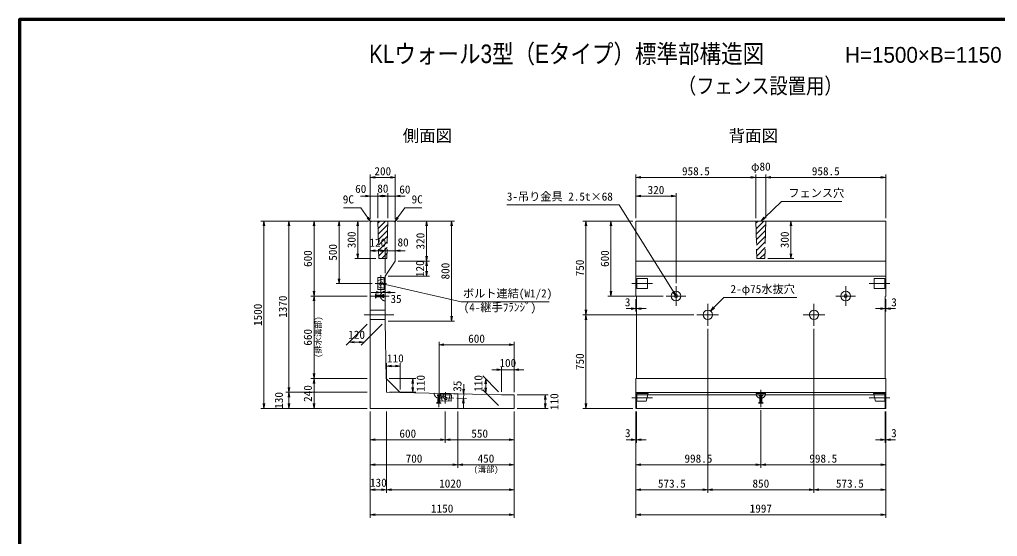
# Model space of a CAD drawing. Units: millimetres at full size, sheet at 1:30; some dimension numbers follow another scale. Extents: x 134809 to 146659, y -1498 to 6777.
# Drawn here: x 134809 to 142629, y 2639 to 6777 of the extents above; entities that cross this region are included whole.
import ezdxf
from ezdxf.enums import TextEntityAlignment as Align

# ---------------------------------------------------------------- set-up
doc = ezdxf.new("R2010")
doc.units = ezdxf.units.MM
doc.header["$LTSCALE"] = 30
doc.linetypes.add('CHAIN', pattern=[18.5, 12, -1.5, 3.5, -1.5])
doc.linetypes.add('DASHED', pattern=[7.5, 6, -1.5])
for name, color, linetype, lineweight in [('01図枠', 1, 'Continuous', 70), ('中心', 6, 'CHAIN', 9), ('外形線', 7, 'Continuous', 13), ('寸法', 2, 'Continuous', 9), ('細線', 4, 'Continuous', 9)]:
    doc.layers.add(name, color=color, linetype=linetype, lineweight=lineweight)
doc.layers.add('文字', color=7, linetype='Continuous')
doc.styles.add('ＭＳ ゴシック', font='')
doc.styles.add('ＭＳ Ｐゴシック', font='')
doc.styles.get('ＭＳ ゴシック').set_extended_font_data('MS Gothic')
doc.styles.get('ＭＳ Ｐゴシック').set_extended_font_data('MS PGothic')

# ---------------------------------------------------------------- blocks, each defined once
blk = doc.blocks.new('open_arrow')
at = {"color": 0, "linetype": 'Continuous', "lineweight": -2}
blk.add_lwpolyline([(7.5, 1.25), (0, 0), (7.5, -1.25)], dxfattribs=at)

msp = doc.modelspace()

# ---------------------------------------------------------------- hatches: boundary and pattern name
at = {"layer": '細線'}
h = msp.add_hatch(dxfattribs=at)
h.set_pattern_fill('USER', color=256, style=0, pattern_type=2)
h.set_pattern_definition([(45, (11991.73, -21.04), (-22.45064, 22.45064), [])])
h.paths.add_polyline_path([(137753.33, 5163.2), (137673.33, 5163.2), (137680.83, 4863.2), (137745.83, 4863.2)])
h = msp.add_hatch(dxfattribs=at)
h.set_pattern_fill('USER', color=256, style=0, pattern_type=2)
h.set_pattern_definition([(45, (15015.35, -21.04), (-22.45064, 22.45064), [])])
h.paths.add_polyline_path([(140776.95, 5163.2), (140696.95, 5163.2), (140704.45, 4863.2), (140769.45, 4863.2)])

# ---------------------------------------------------------------- linework, layer by layer
at = {"layer": '01図枠'}
msp.add_lwpolyline([(134808.55, -1383.36), (146658.55, -1383.36), (146658.55, 6776.64), (134808.55, 6776.64)], close=True, dxfattribs=at)
at = {"layer": '中心'}
for p, q in [((137698.33, 4594.7), (137698.33, 4731.7)), ((137653.33, 4663.2), (137743.33, 4663.2)), ((139869.45, 4663.2), (139704.45, 4663.2)), ((140058.45, 4641.7), (140058.45, 4484.7)), ((141415.45, 4641.7), (141415.45, 4484.7)), ((141604.45, 4663.2), (141769.45, 4663.2)), ((137763.33, 4563.2), (137624.33, 4563.2)), ((139979.95, 4563.2), (140136.95, 4563.2)), ((141493.95, 4563.2), (141336.95, 4563.2)), ((140311.95, 4325.7), (140311.95, 4500.7)), ((141161.95, 4325.7), (141161.95, 4500.7)), ((137800.68, 4413.2), (137563.33, 4413.2)), ((140224.45, 4413.2), (140399.45, 4413.2)), ((141074.45, 4413.2), (141249.45, 4413.2)), ((138163.99, 3814.07), (138160.96, 3675.1)), ((138212.35, 3702.99), (138214.31, 3792.97)), ((140736.95, 3814.08), (140736.95, 3675.08)), ((138281.82, 3746.49), (138144.85, 3749.47)), ((139869.45, 3747.98), (139704.45, 3747.98)), ((141604.45, 3747.98), (141769.45, 3747.98))]:
    msp.add_line(p, q, dxfattribs=at)
at = {"layer": '外形線'}
for p, q in [((137622.33, 5163.2), (137613.33, 5154.2)), ((137622.33, 5163.2), (137804.33, 5163.2)), ((137804.33, 5163.2), (137813.33, 5154.2)), ((139738.45, 5163.2), (141735.45, 5163.2)), ((139738.45, 4563.2), (139738.45, 5163.2)), ((141735.45, 4563.2), (141735.45, 5163.2)), ((137613.33, 5154.2), (137613.33, 3663.2)), ((137813.33, 5154.2), (137813.33, 4843.2)), ((137733.33, 4723.2), (137813.33, 4843.2)), ((137733.33, 4723.2), (137733.33, 4363.2)), ((139738.45, 4563.2), (139741.45, 4560.2)), ((139741.45, 3906.18), (139741.45, 4560.2)), ((141735.45, 4563.2), (141732.45, 4560.2)), ((141732.45, 3906.2), (141732.45, 4560.2)), ((137733.33, 4363.2), (137741.4, 3903.22)), ((137741.4, 3903.22), (137853.33, 3790.82)), ((137742.63, 3833.21), (137743.33, 3793.22)), ((139738.45, 3903.2), (139741.45, 3906.18)), ((139738.45, 3903.2), (139738.45, 3663.2)), ((141735.45, 3903.2), (141732.45, 3906.2)), ((141735.45, 3903.2), (141735.45, 3663.2)), ((137743.33, 3793.22), (137783.32, 3792.35)), ((137853.33, 3790.82), (138663.33, 3773.2)), ((138663.33, 3773.2), (138763.33, 3773.2)), ((138763.33, 3663.2), (138763.33, 3773.2)), ((139738.45, 3773.2), (141735.45, 3773.2)), ((137613.33, 3663.2), (138763.33, 3663.2)), ((139738.45, 3663.2), (141735.45, 3663.2))]:
    msp.add_line(p, q, dxfattribs=at)
at = {"layer": '外形線', "linetype": 'DASHED'}
for p, q in [((137673.33, 5163.2), (137680.83, 4863.2)), ((137753.33, 5163.2), (137745.83, 4863.2)), ((140696.95, 5163.2), (140704.45, 4863.2)), ((140776.95, 5163.2), (140769.45, 4863.2)), ((137680.83, 4863.2), (137745.83, 4863.2)), ((140704.45, 4863.2), (140769.45, 4863.2))]:
    msp.add_line(p, q, dxfattribs=at)
at = {"layer": '外形線'}
for centre in [(140311.95, 4413.2), (141161.95, 4413.2)]:
    msp.add_circle(centre, 37.5, dxfattribs=at)
at = {"layer": '寸法'}
for p, q in [((137613.33, 5178.2), (137613.33, 5537.2)), ((137613.33, 5513.2), (137813.33, 5513.2)), ((137813.33, 5178.2), (137813.33, 5537.2)), ((139738.45, 5187.2), (139738.45, 5537.2)), ((139738.45, 5513.2), (140696.95, 5513.2)), ((140854.95, 5513.2), (140618.95, 5513.2)), ((140696.95, 5187.2), (140696.95, 5537.2)), ((140696.95, 5187.2), (140696.95, 5537.2)), ((140776.95, 5187.2), (140776.95, 5537.2)), ((140776.95, 5187.2), (140776.95, 5537.2)), ((141735.45, 5513.2), (140776.95, 5513.2)), ((141735.45, 5187.2), (141735.45, 5537.2)), ((137751.33, 5363.2), (137535.33, 5363.2)), ((137613.33, 5178.2), (137613.33, 5387.2)), ((137673.33, 5187.2), (137673.33, 5387.2)), ((137673.33, 5187.2), (137673.33, 5387.2)), ((137753.33, 5363.2), (137673.33, 5363.2)), ((137891.33, 5363.2), (137675.33, 5363.2)), ((137753.33, 5187.2), (137753.33, 5387.2)), ((137753.33, 5187.2), (137753.33, 5387.2)), ((137813.33, 5178.2), (137813.33, 5387.2)), ((139738.45, 5187.2), (139738.45, 5387.2)), ((139738.45, 5363.2), (140058.45, 5363.2)), ((140058.45, 4665.7), (140058.45, 5387.2)), ((137598.33, 5163.2), (136739.33, 5163.2)), ((136763.33, 3663.2), (136763.33, 5163.2)), ((137598.33, 5163.2), (136939.33, 5163.2)), ((136963.33, 3793.2), (136963.33, 5163.2)), ((137598.33, 5163.2), (137139.33, 5163.2)), ((137163.33, 4563.2), (137163.33, 5163.2)), ((137598.33, 5163.2), (137339.33, 5163.2)), ((137363.33, 5163.2), (137363.33, 4663.2)), ((137598.33, 5163.2), (137489.33, 5163.2)), ((137513.33, 5163.2), (137513.33, 4863.2)), ((137828.33, 5163.2), (138287.33, 5163.2)), ((137828.33, 5163.2), (138087.33, 5163.2)), ((138063.33, 5163.2), (138063.33, 4843.2)), ((138263.33, 4363.2), (138263.33, 5163.2)), ((139714.45, 5163.2), (139314.45, 5163.2)), ((139338.45, 4413.2), (139338.45, 5163.2)), ((139714.45, 5163.2), (139514.45, 5163.2)), ((139538.45, 5163.2), (139538.45, 4563.2)), ((140800.95, 5163.2), (141000.95, 5163.2)), ((140976.95, 5163.2), (140976.95, 4863.2)), ((137613.33, 4687.2), (137613.33, 4950.22)), ((137733.33, 4747.2), (137733.33, 4950.22)), ((137733.33, 4747.2), (137733.33, 4950.22)), ((137813.33, 4867.2), (137813.33, 4950.22)), ((137656.83, 4863.2), (137489.33, 4863.2)), ((137733.33, 4926.22), (137613.33, 4926.22)), ((137655.33, 4926.22), (137891.33, 4926.22)), ((140793.45, 4863.2), (141000.95, 4863.2)), ((137837.33, 4843.2), (138087.33, 4843.2)), ((137837.33, 4843.2), (138087.33, 4843.2)), ((138063.33, 4843.2), (138063.33, 4723.2)), ((137757.33, 4723.2), (138087.33, 4723.2)), ((137629.33, 4663.2), (137339.33, 4663.2)), ((137733.33, 4639.2), (137733.33, 4568.13)), ((137589.33, 4563.2), (137139.33, 4563.2)), ((137589.33, 4563.2), (137139.33, 4563.2)), ((137163.33, 3903.22), (137163.33, 4563.2)), ((137811.33, 4592.13), (137620.33, 4592.13)), ((137698.33, 4570.7), (137698.33, 4568.13)), ((139955.95, 4563.2), (139514.45, 4563.2)), ((139738.45, 4539.2), (139738.45, 4438.79)), ((139741.45, 4536.2), (139741.45, 4438.79)), ((141732.45, 4536.2), (141732.45, 4438.79)), ((141735.45, 4539.2), (141735.45, 4438.79)), ((139660.45, 4462.79), (139819.45, 4462.79)), ((141813.45, 4462.79), (141654.45, 4462.79)), ((140200.45, 4413.2), (139314.45, 4413.2)), ((140200.45, 4413.2), (139314.45, 4413.2)), ((139338.45, 3663.2), (139338.45, 4413.2)), ((137589.33, 4339.2), (137420.46, 4170.33)), ((137709.33, 4339.2), (137540.46, 4170.33)), ((137757.33, 4363.2), (138287.33, 4363.2)), ((140311.95, 4301.7), (140311.95, 2989.2)), ((140311.95, 4301.7), (140311.95, 2989.2)), ((141161.95, 4301.7), (141161.95, 2989.2)), ((141161.95, 4301.7), (141161.95, 2989.2)), ((137564.46, 4194.33), (137444.46, 4194.33)), ((138163.33, 3808.08), (138163.33, 4197.15)), ((138763.33, 4173.15), (138163.33, 4173.15)), ((138763.33, 3795.03), (138763.33, 4197.15)), ((137743.33, 3817.22), (137743.33, 4027.2)), ((137853.33, 4003.2), (137743.33, 4003.2)), ((137853.33, 3814.82), (137853.33, 4027.2)), ((138663.33, 3797.2), (138663.33, 3997.15)), ((138763.33, 3795.03), (138763.33, 3997.15)), ((138639.33, 3797.2), (138512.78, 3923.76)), ((138841.33, 3973.15), (138585.33, 3973.15)), ((137589.33, 3903.22), (137139.33, 3903.22)), ((137589.33, 3903.22), (137139.33, 3903.22)), ((137163.33, 3663.2), (137163.33, 3903.22)), ((137765.4, 3903.22), (137977.31, 3903.22)), ((137953.31, 3903.22), (137953.31, 3793.22)), ((138361.88, 3857.78), (138357.73, 3666.82)), ((138536.78, 3789.76), (138536.78, 3899.76)), ((137589.33, 3793.2), (136939.33, 3793.2)), ((137589.33, 3793.2), (136939.33, 3793.2)), ((136963.33, 3663.2), (136963.33, 3793.2)), ((137767.33, 3793.22), (137977.31, 3793.22)), ((138278.08, 3781.58), (138384.18, 3779.27)), ((138639.33, 3687.2), (138512.78, 3813.76)), ((138787.33, 3773.2), (139037.33, 3773.2)), ((139013.33, 3663.2), (139013.33, 3773.2)), ((138305.81, 3745.97), (138383.42, 3744.28)), ((137589.33, 3663.2), (136739.33, 3663.2)), ((137589.33, 3663.2), (136939.33, 3663.2)), ((137589.33, 3663.2), (137139.33, 3663.2)), ((137613.33, 3639.2), (137613.33, 2789.2)), ((137613.33, 3639.2), (137613.33, 2989.2)), ((137613.33, 3639.2), (137613.33, 3189.2)), ((137613.33, 3639.2), (137613.33, 3389.2)), ((137743.33, 3639.2), (137743.33, 2989.2)), ((137743.33, 3639.2), (137743.33, 2989.2)), ((138213.33, 3639.2), (138213.33, 3389.2)), ((138213.33, 3639.2), (138213.33, 3389.2)), ((138313.33, 3639.2), (138313.33, 3189.2)), ((138313.33, 3639.2), (138313.33, 3189.2)), ((138763.33, 3639.2), (138763.33, 2789.2)), ((138763.33, 3639.2), (138763.33, 2989.2)), ((138763.33, 3639.2), (138763.33, 3189.2)), ((138763.33, 3639.2), (138763.33, 3389.2)), ((138787.33, 3663.2), (139037.33, 3663.2)), ((139714.45, 3663.2), (139314.45, 3663.2)), ((139738.45, 3639.2), (139738.45, 2789.2)), ((139738.45, 3639.2), (139738.45, 2989.2)), ((139738.45, 3639.2), (139738.45, 3389.2)), ((139738.45, 3639.2), (139738.45, 3189.2)), ((139741.45, 3639.2), (139741.45, 3389.2)), ((140736.95, 3651.08), (140736.95, 3189.2)), ((140736.95, 3651.08), (140736.95, 3189.2)), ((141732.45, 3639.2), (141732.45, 3389.2)), ((141735.45, 3639.2), (141735.45, 2789.2)), ((141735.45, 3639.2), (141735.45, 2989.2)), ((141735.45, 3639.2), (141735.45, 3389.2)), ((141735.45, 3639.2), (141735.45, 3189.2)), ((137613.33, 3413.2), (138213.33, 3413.2)), ((138763.33, 3413.2), (138213.33, 3413.2)), ((139660.45, 3413.2), (139819.45, 3413.2)), ((141813.45, 3413.2), (141654.45, 3413.2)), ((137613.33, 3213.2), (138313.33, 3213.2)), ((138313.33, 3213.2), (138763.33, 3213.2)), ((139738.45, 3213.2), (140736.95, 3213.2)), ((140736.95, 3213.2), (141735.45, 3213.2)), ((137613.33, 3013.2), (137743.33, 3013.2)), ((137743.33, 3013.2), (138763.33, 3013.2)), ((139738.45, 3013.2), (140311.95, 3013.2)), ((140311.95, 3013.2), (141161.95, 3013.2)), ((141161.95, 3013.2), (141735.45, 3013.2)), ((137613.33, 2813.2), (138763.33, 2813.2)), ((139738.45, 2813.2), (141735.45, 2813.2))]:
    msp.add_line(p, q, dxfattribs=at)
at = {"layer": '寸法', "color": 3, "linetype": 'DASHED'}
for p, q in [((137654.33, 4545.7), (137654.33, 4580.7)), ((137654.33, 4580.7), (137662, 4570.2)), ((137662, 4556.2), (137654.33, 4545.7)), ((137714, 4570.2), (137662, 4570.2)), ((137662, 4570.2), (137662, 4556.2)), ((137714, 4556.2), (137662, 4556.2)), ((137714, 4550.7), (137714, 4575.7)), ((137714, 4575.7), (137722.33, 4575.7)), ((137722.33, 4550.7), (137714, 4550.7)), ((137722.33, 4575.7), (137722.33, 4550.7)), ((137733.33, 4601.7), (137733.33, 4524.7)), ((138124.84, 3784.92), (138201.82, 3783.24)), ((138150.42, 3765.02), (138150.6, 3773.35)), ((138175.41, 3764.47), (138150.42, 3765.02)), ((138150.6, 3773.35), (138175.59, 3772.81)), ((138155.91, 3764.9), (138154.78, 3712.91)), ((138169.91, 3764.59), (138168.78, 3712.61)), ((138175.59, 3772.81), (138175.41, 3764.47)), ((140698.45, 3784.08), (140775.45, 3784.08)), ((140724.45, 3773.08), (140749.45, 3773.08)), ((140724.45, 3764.74), (140724.45, 3773.08)), ((140749.45, 3764.74), (140724.45, 3764.74)), ((140729.95, 3764.74), (140729.95, 3712.74)), ((140743.95, 3764.74), (140743.95, 3712.74)), ((140749.45, 3773.08), (140749.45, 3764.74)), ((138144.12, 3705.48), (138154.78, 3712.91)), ((138179.11, 3704.72), (138144.12, 3705.48)), ((138154.78, 3712.91), (138168.78, 3712.61)), ((138168.78, 3712.61), (138179.11, 3704.72)), ((140719.45, 3705.08), (140729.95, 3712.74)), ((140754.45, 3705.08), (140719.45, 3705.08)), ((140729.95, 3712.74), (140743.95, 3712.74)), ((140743.95, 3712.74), (140754.45, 3705.08))]:
    msp.add_line(p, q, dxfattribs=at)
at = {"layer": '寸法'}
for points in [[(140736.95, 5163.2), (140765.26, 5190.02), (140902.96, 5320.47), (141385.67, 5320.47)], [(137617.79, 5158.66), (137594.87, 5190.21), (137536.8, 5270.13), (137400.49, 5270.13)], [(137808.88, 5158.66), (137831.8, 5190.21), (137889.86, 5270.13), (138026.17, 5270.13)], [(140058.45, 4563.2), (140037.79, 4596.28), (139602.87, 5292.42), (138705.46, 5292.42)], [(137698.33, 4663.2), (137736.36, 4654.54), (138339.72, 4517.18), (139043.67, 4517.18)], [(140334.16, 4443.42), (140361.47, 4471.26), (140440.67, 4552.04), (141023.9, 4552.04)]]:
    msp.add_lwpolyline(points, dxfattribs=at)
at = {"layer": '寸法', "color": 3}
for centre, radius in [((140058.45, 4563.2), 38.5), ((140058.45, 4563.2), 12.5), ((141415.45, 4563.2), 38.5), ((141415.45, 4563.2), 12.5)]:
    msp.add_circle(centre, radius, dxfattribs=at)
at = {"layer": '寸法', "color": 3, "linetype": 'DASHED'}
for centre, start, end in [((137733.33, 4563.2), 90, 270), ((138163.33, 3784.08), 178.75375, 358.75375), ((140736.95, 3784.08), 180, 0)]:
    msp.add_arc(centre, 38.5, start, end, dxfattribs=at)
at = {"layer": '細線'}
for p, q in [((139738.45, 4843.2), (141735.45, 4843.2)), ((137673.33, 4614.7), (137673.33, 4711.7)), ((137673.33, 4711.7), (137723.33, 4711.7)), ((137723.33, 4614.7), (137723.33, 4711.7)), ((139738.45, 4723.2), (141735.45, 4723.2)), ((139744.45, 4623.2), (139744.45, 4703.2)), ((139829.45, 4703.2), (139744.45, 4703.2)), ((139829.45, 4623.2), (139829.45, 4703.2)), ((141644.45, 4623.2), (141644.45, 4703.2)), ((141644.45, 4703.2), (141729.45, 4703.2)), ((141729.45, 4623.2), (141729.45, 4703.2)), ((137673.33, 4614.7), (137723.33, 4614.7)), ((137698.33, 4674.52), (137687.02, 4663.2)), ((137709.65, 4663.2), (137698.33, 4651.89)), ((139829.45, 4623.2), (139744.45, 4623.2)), ((141644.45, 4623.2), (141729.45, 4623.2)), ((137613.33, 4563.2), (137733.33, 4563.2)), ((141735.44, 3903.2), (139738.45, 3903.2)), ((138164.3, 3724.04), (138165.39, 3774.03)), ((138262.37, 3771.92), (138165.39, 3774.03)), ((138213.58, 3759.29), (138224.64, 3747.74)), ((138261.28, 3721.93), (138262.37, 3771.92)), ((138313.33, 3663.2), (138313.33, 3780.82)), ((141735.45, 3790.82), (139738.45, 3790.82)), ((139741.45, 3663.2), (139741.45, 3773.2)), ((141732.45, 3663.2), (141732.45, 3773.2)), ((138261.28, 3721.93), (138164.3, 3724.04)), ((138202.02, 3748.23), (138213.09, 3736.67))]:
    msp.add_line(p, q, dxfattribs=at)
at = {"layer": '細線', "linetype": 'DASHED'}
for p, q in [((137733.33, 4703.2), (137673.33, 4688.2)), ((137733.33, 4623.2), (137733.33, 4703.2)), ((137673.33, 4638.2), (137733.33, 4623.2)), ((137733.33, 4450.7), (137613.33, 4450.7)), ((137733.33, 4375.7), (137613.33, 4375.7)), ((138174.1, 3783.84), (138187.8, 3723.53)), ((138254.09, 3782.1), (138174.1, 3783.84)), ((138237.78, 3722.44), (138254.09, 3782.1)), ((139744.45, 3722.98), (139744.45, 3782.98)), ((139744.45, 3782.98), (139835.45, 3782.98)), ((139820.45, 3722.98), (139835.45, 3782.98)), ((141653.45, 3722.98), (141638.45, 3782.98)), ((141729.45, 3782.98), (141638.45, 3782.98)), ((141729.45, 3722.98), (141729.45, 3782.98)), ((139744.45, 3722.98), (139820.45, 3722.98)), ((141729.45, 3722.98), (141653.45, 3722.98))]:
    msp.add_line(p, q, dxfattribs=at)
at = {"layer": '細線'}
for centre, start, end in [((137692.68, 4657.54), 135, 315), ((137703.99, 4668.86), 315, 135), ((138207.8, 3753.76), 43.75375, 223.75375), ((138218.87, 3742.2), 223.75375, 43.75375)]:
    msp.add_arc(centre, 8, start, end, dxfattribs=at)

# ---------------------------------------------------------------- block references
at = {"layer": '寸法', "xscale": 5.2, "yscale": 5.2}
for p in [(137613.33, 5513.2), (139738.45, 5513.2), (140776.95, 5513.2), (140776.95, 5513.2), (137673.33, 5363.2), (137673.33, 5363.2), (137813.33, 5363.2), (139738.45, 5363.2), (137613.33, 4926.22), (137813.33, 4926.22), (137733.33, 4592.13), (139741.45, 4462.79), (141735.45, 4462.79), (137444.46, 4194.33), (138163.33, 4173.15), (137743.33, 4003.2), (138763.33, 3973.15), (137613.33, 3413.2), (138213.33, 3413.2), (139741.45, 3413.2), (141735.45, 3413.2), (137613.33, 3213.2), (138313.33, 3213.2), (139738.45, 3213.2), (140736.95, 3213.2), (137613.33, 3013.2), (137743.33, 3013.2), (139738.45, 3013.2), (140311.95, 3013.2), (141161.95, 3013.2), (137613.33, 2813.2), (139738.45, 2813.2)]:
    msp.add_blockref('open_arrow', p, dxfattribs=at)
for p, rotation in [((137813.33, 5513.2), 180), ((140696.95, 5513.2), 180), ((140696.95, 5513.2), 180), ((141735.45, 5513.2), 180), ((137613.33, 5363.2), 180), ((137753.33, 5363.2), 180), ((137753.33, 5363.2), 180), ((140058.45, 5363.2), 180), ((136763.33, 5163.2), 270), ((136963.33, 5163.2), 270), ((137163.33, 5163.2), 270), ((137363.33, 5163.2), 270), ((137513.33, 5163.2), 270), ((137617.79, 5158.66), 126), ((137808.88, 5158.66), 54), ((138063.33, 5163.2), 270), ((138263.33, 5163.2), 270), ((139338.45, 5163.2), 270), ((139538.45, 5163.2), 270), ((140736.95, 5163.2), 43.5), ((140976.95, 5163.2), 270), ((137733.33, 4926.22), 180), ((137733.33, 4926.22), 180), ((137513.33, 4863.2), 90), ((138063.33, 4843.2), 90), ((140976.95, 4863.2), 90), ((138063.33, 4843.2), 270), ((137363.33, 4663.2), 90), ((138063.33, 4723.2), 90), ((137698.33, 4663.2), 347.2), ((137163.33, 4563.2), 90), ((137163.33, 4563.2), 270), ((137698.33, 4592.13), 180), ((139538.45, 4563.2), 90), ((140058.45, 4563.2), 122), ((139738.45, 4462.79), 180), ((140334.16, 4443.42), 45.6), ((141732.45, 4462.79), 180), ((138263.33, 4363.2), 90), ((139338.45, 4413.2), 90), ((139338.45, 4413.2), 270), ((137564.46, 4194.33), 180), ((138763.33, 4173.15), 180), ((137853.33, 4003.2), 180), ((137163.33, 3903.22), 90), ((138663.33, 3973.15), 180), ((136963.33, 3793.2), 90), ((137163.33, 3903.22), 270), ((137953.31, 3903.22), 270), ((137953.31, 3793.22), 90), ((138536.78, 3899.76), 270), ((136963.33, 3793.2), 270), ((138360.19, 3779.8), 88.8), ((138536.78, 3789.76), 90), ((139013.33, 3773.2), 270), ((136763.33, 3663.2), 90), ((136963.33, 3663.2), 90), ((137163.33, 3663.2), 90), ((138359.43, 3744.8), 268.8), ((139013.33, 3663.2), 90), ((139338.45, 3663.2), 90), ((138213.33, 3413.2), 180), ((138763.33, 3413.2), 180), ((139738.45, 3413.2), 180), ((141732.45, 3413.2), 180), ((138313.33, 3213.2), 180), ((138763.33, 3213.2), 180), ((140736.95, 3213.2), 180), ((141735.45, 3213.2), 180), ((137743.33, 3013.2), 180), ((138763.33, 3013.2), 180), ((140311.95, 3013.2), 180), ((141161.95, 3013.2), 180), ((141735.45, 3013.2), 180), ((138763.33, 2813.2), 180), ((141735.45, 2813.2), 180)]:
    msp.add_blockref('open_arrow', p, dxfattribs=dict(at, rotation=rotation))

# ---------------------------------------------------------------- texts
at = {"layer": '寸法', "style": 'ＭＳ ゴシック'}
for s, p in [('φ80', (140736.95, 5599.81)), ('200', (137713.33, 5562.7)), ('958.5', (140217.7, 5562.7)), ('958.5', (141256.2, 5562.7)), ('60', (137537, 5421.58)), ('80', (137713.92, 5424.11)), ('60', (137890, 5416.53)), ('320', (139898.45, 5412.7)), ('120', (137673.33, 4990.79)), ('80', (137875.91, 4993.3)), ('35', (137819.45, 4540.75)), ('3', (139671.68, 4513.73)), ('3', (141802.23, 4513.73)), ('120', (137504.46, 4253.81)), ('600', (138463.33, 4222.65)), ('110', (137814.21, 4064.39)), ('100', (138713.33, 4027.77)), ('600', (137913.33, 3462.7)), ('550', (138488.33, 3462.7)), ('3', (139672.64, 3466.68)), ('3', (141801.26, 3466.68)), ('700', (137963.33, 3262.7)), ('450', (138538.33, 3262.7)), ('998.5', (140237.7, 3262.7)), ('998.5', (141236.2, 3262.7)), ('130', (137678.33, 3069.62)), ('1020', (138253.33, 3062.7)), ('573.5', (140025.2, 3062.7)), ('850', (140736.95, 3062.7)), ('573.5', (141448.7, 3062.7)), ('1150', (138188.33, 2862.7)), ('1997', (140736.95, 2862.7))]:
    msp.add_text(s, height=65.51, dxfattribs=at).set_placement(p, align=Align.MIDDLE_CENTER)
for s, p in [('3-吊り金具 2.5t×68', (138705.46, 5307.42)), ('フェンス穴', (140956.96, 5335.47)), ('9C', (137943.86, 5285.13)), ('ボルト連結(W1/2)', (138354.72, 4532.18)), ('2-φ75水抜穴', (140494.67, 4567.04))]:
    msp.add_text(s, height=65.51, dxfattribs=at).set_placement(p, align=Align.BOTTOM_LEFT)
msp.add_text('9C', height=65.51, dxfattribs=at).set_placement((137482.8, 5285.13), align=Align.BOTTOM_RIGHT)
for s, rotation, p in [('300', 90, (137463.83, 5013.2)), ('320', 90, (138013.83, 5003.2)), ('300', 90, (140927.45, 5013.2)), ('500', 90, (137313.83, 4913.2)), ('600', 90, (137113.83, 4863.2)), ('750', 90, (139288.95, 4788.2)), ('600', 90, (139488.95, 4863.2)), ('120', 90, (138011.18, 4782.63)), ('800', 90, (138213.83, 4763.2)), ('1370', 90, (136913.83, 4478.2)), ('1500', 90, (136713.83, 4413.2)), ('660', 90, (137113.83, 4233.21)), ('750', 90, (139288.95, 4038.2)), ('110', 90, (138016.35, 3865.17)), ('110', 90, (138477.54, 3863.81)), ('240', 90, (137113.83, 3783.21)), ('35', 88.754, (138309.69, 3841.79)), ('130', 90, (136882.33, 3728.2)), ('110', 90, (139085, 3718.2))]:
    msp.add_text(s, height=65.51, rotation=rotation, dxfattribs=at).set_placement(p, align=Align.MIDDLE_CENTER)
at = {"layer": '寸法', "color": 3, "style": 'ＭＳ ゴシック'}
msp.add_text('(4-継手ﾌﾗﾝｼﾞ)', height=65.51, dxfattribs=at).set_placement((138360.11, 4505.99), align=Align.TOP_LEFT)
msp.add_text('(排水溝部)', height=47.47, rotation=90, dxfattribs=at).set_placement((137234.96, 4069.99), align=Align.BOTTOM_LEFT)
msp.add_text('(溝部)', height=47.47, dxfattribs=at).set_placement((138440.7, 3138.62), align=Align.BOTTOM_LEFT)
at = {"layer": '文字', "style": 'ＭＳ Ｐゴシック', "width": 0.85}
for s, height, p in [(' KLウォール3型（Eタイプ）標準部構造図\u3000\u3000\u3000\u3000\u3000\u3000\u3000\u3000\u3000\u3000\u3000\u3000\u3000\u3000 \u3000\u3000\u3000\u3000', 148.5, (140733.55, 6383.47)), ('（フェンス設置用）', 126.2, (140732.52, 6144.94))]:
    msp.add_text(s, height=height, dxfattribs=at).set_placement(p, align=Align.BOTTOM_CENTER)
at = {"layer": '文字', "style": 'ＭＳ Ｐゴシック'}
msp.add_text('H=1500×B=1150 (E3)\u3000S=1/30', height=126.2, dxfattribs=at).set_placement((141409.71, 6392.97), align=Align.BOTTOM_LEFT)
for s, p in [(' 側面図 ', (138070.44, 5769.94)), (' 背面図 ', (140676.98, 5769.94))]:
    msp.add_text(s, height=96.5, dxfattribs=at).set_placement(p, align=Align.BOTTOM_CENTER)

doc.saveas('drawing.dxf')
